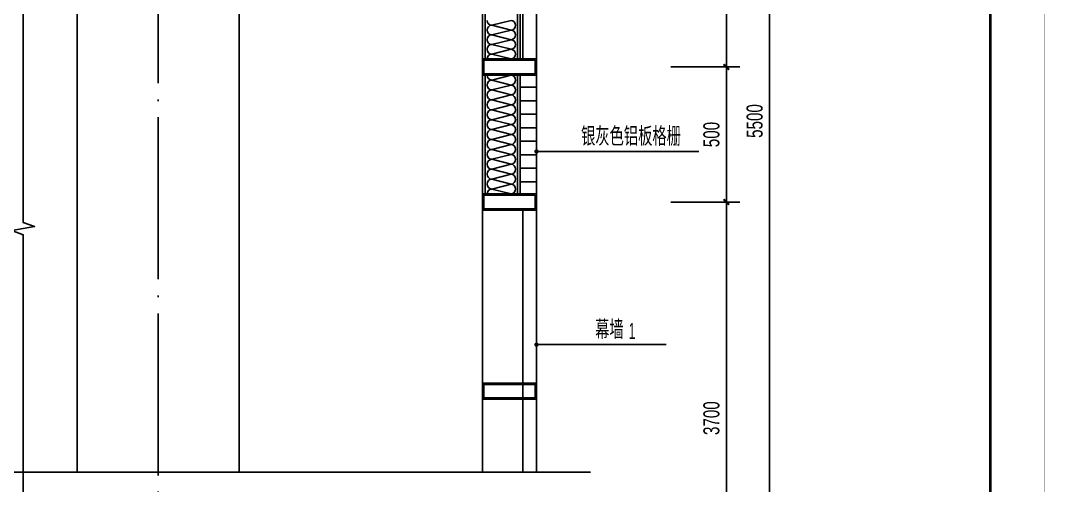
# Model space of a CAD drawing. Extents: x 57342 to 87103, y 19822 to 43940.
# Drawn here: x 83312 to 87103, y 26932 to 28654 of the extents above; entities that cross this region are included whole.
import ezdxf

# ---------------------------------------------------------------- set-up
doc = ezdxf.new("R2010")
doc.units = 0
doc.header["$LTSCALE"] = 1000
doc.header["$MEASUREMENT"] = 0
doc.linetypes.add('DOTE', pattern=[2.42, 2, -0.2, 0.02, -0.2])
for name, color, linetype in [('01-标注_尺寸', 124, 'Continuous'), ('01-标注_符号', 200, 'Continuous'), ('02-TEXT_标注', 130, 'Continuous'), ('A-C_玻璃幕墙', 140, 'Continuous'), ('A-C_窗', 140, 'Continuous'), ('A-D-玻璃剖线', 130, 'Continuous'), ('A-D_龙骨', 152, 'Continuous'), ('A-SUR_保温', 222, 'Continuous'), ('A-TECH_结构', 21, 'Continuous'), ('A-金属背板', 30, 'Continuous'), ('A_AXIS-轴线', 36, 'DOTE')]:
    doc.layers.add(name, color=color, linetype=linetype)
doc.styles.add('_TCH_DIM', font='ros.shx', dxfattribs={"width": 0.8, "bigfont": 'jd.shx'})
doc.styles.add('_TCH_DIM_T3', font='ros.shx', dxfattribs={"width": 0.705882, "bigfont": 'jd.shx'})
doc.dimstyles.new('_TCH_ARCH&&20', dxfattribs={"dimtxt": 59.5, "dimasz": 20, "dimexe": 50, "dimexo": 60, "dimgap": 25.25, "dimtad": 1, "dimdec": 0, "dimzin": 0, "dimdsep": 46, "dimtxsty": '_TCH_DIM_T3', "dimblk": 'ARCHTICK', "dimcen": 0.09, "dimclrt": 7, "dimazin": 2, "dimtfac": 1, "dimtdec": 0, "dimtix": 1, "dimtmove": 2, "dimatfit": 3, "dimfxl": 0, "dimtolj": 1, "dimtzin": 0, "dimarcsym": 0})

# ---------------------------------------------------------------- blocks, each defined once
blk = doc.blocks.new('kyuhtr')
for points in [[(0, -30), (200, -30), (200, 30), (0, 30)], [(5, -25), (195, -25), (195, 25), (5, 25)]]:
    blk.add_lwpolyline(points, close=True)
blk = doc.blocks.new('图框-A1+1-4')
for points, const_width in [([(0, 0), (1051, 0), (1051, 594), (0, 594)], 0.05), ([(976, 584), (25, 584), (25, 10), (976, 10)], 0.5)]:
    blk.add_lwpolyline(points, close=True, dxfattribs=dict(const_width=const_width))
blk = doc.blocks.new('_ArchTick')
at = {"color": 0, "linetype": 'ByBlock', "const_width": 0.4}
blk.add_lwpolyline([(-0.5, -0.5), (0.5, 0.5)], dxfattribs=at)
blk = doc.blocks.new('*D150')
at = {"layer": '01-标注_尺寸', "color": 0, "lineweight": -2, "transparency": 16777216}
for p, q in [((85719.6, 27981.6), (85974.9, 27981.6)), ((85924.9, 26381.6), (85924.9, 27981.6)), ((85719.6, 26381.6), (85974.9, 26381.6))]:
    blk.add_line(p, q, dxfattribs=at)
at = {"layer": 'Defpoints', "color": 0, "transparency": 16777216}
for p in [(85659.6, 27981.6), (85924.9, 27981.6), (85659.6, 26381.6)]:
    blk.add_point(p, dxfattribs=at)
at = {"layer": '01-标注_尺寸', "color": 0, "lineweight": -2, "transparency": 16777216, "xscale": 20, "yscale": 20, "zscale": 20}
for p, rotation in [((85924.9, 27981.6), 90), ((85924.9, 26381.6), 270)]:
    blk.add_blockref('_ArchTick', p, dxfattribs=dict(at, rotation=rotation))
at = {"layer": '01-标注_尺寸', "color": 7, "transparency": 16777216, "insert": (85869.9, 27181.6), "char_height": 59.5, "attachment_point": 5, "rotation": 90, "style": '_TCH_DIM_T3'}
blk.add_mtext('\\A1;3700', dxfattribs=at)
blk = doc.blocks.new('*D151')
at = {"layer": '01-标注_尺寸', "color": 0, "lineweight": -2, "transparency": 16777216}
for p, q in [((85719.6, 28481.6), (85974.9, 28481.6)), ((85924.9, 27981.6), (85924.9, 28481.6)), ((85719.6, 27981.6), (85974.9, 27981.6))]:
    blk.add_line(p, q, dxfattribs=at)
at = {"layer": 'Defpoints', "color": 0, "transparency": 16777216}
for p in [(85659.6, 28481.6), (85924.9, 28481.6), (85659.6, 27981.6)]:
    blk.add_point(p, dxfattribs=at)
at = {"layer": '01-标注_尺寸', "color": 0, "lineweight": -2, "transparency": 16777216, "xscale": 20, "yscale": 20, "zscale": 20}
for p, rotation in [((85924.9, 28481.6), 90), ((85924.9, 27981.6), 270)]:
    blk.add_blockref('_ArchTick', p, dxfattribs=dict(at, rotation=rotation))
at = {"layer": '01-标注_尺寸', "color": 7, "transparency": 16777216, "insert": (85869.9, 28231.6), "char_height": 59.5, "attachment_point": 5, "rotation": 90, "style": '_TCH_DIM_T3'}
blk.add_mtext('\\A1;500', dxfattribs=at)
blk = doc.blocks.new('*D152')
at = {"layer": '01-标注_尺寸', "color": 0, "lineweight": -2, "transparency": 16777216}
for p, q in [((85719.6, 29181.6), (85974.9, 29181.6)), ((85924.9, 28481.6), (85924.9, 29181.6)), ((85719.6, 28481.6), (85974.9, 28481.6))]:
    blk.add_line(p, q, dxfattribs=at)
at = {"layer": 'Defpoints', "color": 0, "transparency": 16777216}
for p in [(85659.6, 29181.6), (85924.9, 29181.6), (85659.6, 28481.6)]:
    blk.add_point(p, dxfattribs=at)
at = {"layer": '01-标注_尺寸', "color": 0, "lineweight": -2, "transparency": 16777216, "xscale": 20, "yscale": 20, "zscale": 20}
for p, rotation in [((85924.9, 29181.6), 90), ((85924.9, 28481.6), 270)]:
    blk.add_blockref('_ArchTick', p, dxfattribs=dict(at, rotation=rotation))
at = {"layer": '01-标注_尺寸', "color": 7, "transparency": 16777216, "insert": (85869.9, 28831.6), "char_height": 59.5, "attachment_point": 5, "rotation": 90, "style": '_TCH_DIM_T3'}
blk.add_mtext('\\A1;700', dxfattribs=at)
blk = doc.blocks.new('*D159')
at = {"layer": '01-标注_尺寸', "color": 0, "lineweight": -2, "transparency": 16777216}
for p, q in [((85861.8, 30481.6), (86134.9, 30481.6)), ((86084.9, 26081.6), (86084.9, 30481.6)), ((85861.8, 26081.6), (86134.9, 26081.6))]:
    blk.add_line(p, q, dxfattribs=at)
at = {"layer": 'Defpoints', "color": 0, "transparency": 16777216}
for p in [(85801.8, 30481.6), (86084.9, 30481.6), (85801.8, 26081.6)]:
    blk.add_point(p, dxfattribs=at)
at = {"layer": '01-标注_尺寸', "color": 0, "lineweight": -2, "transparency": 16777216, "xscale": 20, "yscale": 20, "zscale": 20}
for p, rotation in [((86084.9, 30481.6), 90), ((86084.9, 26081.6), 270)]:
    blk.add_blockref('_ArchTick', p, dxfattribs=dict(at, rotation=rotation))
at = {"layer": '01-标注_尺寸', "color": 7, "transparency": 16777216, "insert": (86029.9, 28281.6), "char_height": 59.5, "attachment_point": 5, "rotation": 90, "style": '_TCH_DIM_T3'}
blk.add_mtext('\\A1;5500', dxfattribs=at)
blk = doc.blocks.new('$LinePat$岩棉板')
at = {"color": 0}
for p, q in [((0, -17), (12, -67)), ((12, -67), (24, -17))]:
    blk.add_line(p, q, dxfattribs=at)
for centre, start, end in [((12, -17), 0, 180), ((0, -67), 270, 0), ((24, -67), 180, 270)]:
    blk.add_arc(centre, 12, start, end, dxfattribs=at)
at = {"layer": 'Defpoints'}
blk.add_point((0, 0.1), dxfattribs=at)
at = {"layer": 'Defpoints', "color": 0}
blk.add_point((24, -84), dxfattribs=at)

msp = doc.modelspace()

# ---------------------------------------------------------------- linework, layer by layer
at = {"layer": '01-标注_符号'}
for p, q in [((85222.2, 28168.8), (85366.2, 28168.8)), ((85366.2, 28168.8), (85823.1, 28168.8)), ((85222.2, 27453.9), (85418.3, 27453.9)), ((85418.3, 27453.9), (85702.4, 27453.9))]:
    msp.add_line(p, q, dxfattribs=at)
for points in [[(83322.2, 24701.6), (83322.2, 27860.4), (83280.2, 27875.7), (83364.2, 27890.5), (83322.2, 27905.4), (83322.2, 31064.2)], [(85422.2, 26981.6), (80554.7, 26981.6), (80539.4, 26939.6), (80524.6, 27023.6), (80509.7, 26981.6), (75642.2, 26981.6)]]:
    msp.add_lwpolyline(points, dxfattribs=at)
at = {"layer": '01-标注_符号', "const_width": 8}
for points in [[(85218.2, 28168.8, 1), (85226.2, 28168.8, 1)], [(85218.2, 27453.9, 1), (85226.2, 27453.9, 1)]]:
    msp.add_lwpolyline(points, format="xyb", close=True, dxfattribs=at)
at = {"layer": 'A-C_玻璃幕墙'}
for points in [[(85222.2, 28511.6), (85222.2, 28581.6)], [(85222.2, 26981.6), (85222.2, 27951.6)]]:
    msp.add_lwpolyline(points, dxfattribs=at)
at = {"layer": 'A-C_窗'}
for points in [[(85022.2, 31601.6), (85022.2, 28511.6)], [(85022.2, 28511.6), (85022.2, 26981.6)], [(85222.2, 28451.6), (85222.2, 26981.6)], [(85172.2, 27951.6), (85172.2, 26981.6)]]:
    msp.add_lwpolyline(points, dxfattribs=at)
at = {"layer": 'A-D-玻璃剖线'}
msp.add_lwpolyline([(85222.2, 29151.6), (85172.2, 29151.6), (85172.2, 28511.6), (85222.2, 28511.6)], close=True, dxfattribs=at)
at = {"layer": 'A-D_龙骨'}
for points in [[(85222.2, 28406.6), (85162.2, 28406.6), (85162.2, 28356.6), (85222.2, 28356.6)], [(85222.2, 28306.6), (85162.2, 28306.6), (85162.2, 28256.6), (85222.2, 28256.6)], [(85222.2, 28206.6), (85162.2, 28206.6), (85162.2, 28156.6), (85222.2, 28156.6)], [(85222.2, 28106.6), (85162.2, 28106.6), (85162.2, 28056.6), (85222.2, 28056.6)]]:
    msp.add_lwpolyline(points, close=True, dxfattribs=at)
at = {"layer": 'A-SUR_保温'}
for points in [[(85152.2, 28511.6), (85152.2, 29151.6), (85032.2, 29151.6), (85032.2, 28511.6)], [(85152.2, 28011.6), (85152.2, 28451.6), (85032.2, 28451.6), (85032.2, 28011.6)]]:
    msp.add_lwpolyline(points, close=True, dxfattribs=at)
at = {"layer": 'A-TECH_结构'}
for points in [[(83522.2, 29181.6), (83522.2, 26981.6)], [(84122.2, 29181.6), (84122.2, 26981.6)]]:
    msp.add_lwpolyline(points, dxfattribs=at)
at = {"layer": 'A-金属背板'}
for points in [[(85032.2, 29151.6), (85022.2, 29151.6), (85022.2, 28511.6), (85032.2, 28511.6)], [(85162.2, 29151.6), (85152.2, 29151.6), (85152.2, 28511.6), (85162.2, 28511.6)], [(85032.2, 28451.6), (85022.2, 28451.6), (85022.2, 28011.6), (85032.2, 28011.6)], [(85162.2, 28451.6), (85152.2, 28451.6), (85152.2, 28011.6), (85162.2, 28011.6)]]:
    msp.add_lwpolyline(points, close=True, dxfattribs=at)
at = {"layer": 'A_AXIS-轴线', "ltscale": 0.3}
msp.add_line((83822.2, 24791.6), (83822.2, 30081.6), dxfattribs=at)

# ---------------------------------------------------------------- block references
at = {"xscale": 20, "yscale": 20, "zscale": 20, "rotation": 270}
msp.add_blockref('图框-A1+1-4', (75222.2, 43939.3), dxfattribs=at)
at = {"color": 8, "yscale": 1.426054814958172, "zscale": 1.426054814958172}
for p, xscale, rotation in [((85152.2, 28653.8), 1.481481480247115, 270), ((85152.2, 28618.2), 1.481481480247115, 270), ((85152.2, 28582.7), 1.481481480247115, 270), ((85152.2, 28547.1), 1.481481480247115, 270), ((85152.2, 28451.6), 1.527777776504882, 269.9999999999678), ((85152.2, 28414.9), 1.527777776504882, 269.9999999999678), ((85152.2, 28378.2), 1.527777776504882, 269.9999999999678), ((85152.2, 28341.6), 1.527777776504882, 269.9999999999678), ((85152.2, 28304.9), 1.527777776504882, 269.9999999999678), ((85152.2, 28268.2), 1.527777776504882, 269.9999999999678), ((85152.2, 28231.6), 1.527777776504882, 269.9999999999678), ((85152.2, 28194.9), 1.527777776504882, 269.9999999999678), ((85152.2, 28158.2), 1.527777776504882, 269.9999999999678), ((85152.2, 28121.6), 1.527777776504882, 269.9999999999678), ((85152.2, 28084.9), 1.527777776504882, 269.9999999999678), ((85152.2, 28048.2), 1.527777776504882, 269.9999999999678)]:
    msp.add_blockref('$LinePat$岩棉板', p, dxfattribs=dict(at, xscale=xscale, rotation=rotation))
at = {"layer": 'A-D_龙骨', "xscale": -1}
for p in [(85222.2, 28481.6), (85222.2, 27981.6), (85222.2, 27281.6)]:
    msp.add_blockref('kyuhtr', p, dxfattribs=at)

# ---------------------------------------------------------------- texts
at = {"layer": '02-TEXT_标注', "style": '_TCH_DIM'}
for s, height, width, p in [('银灰色铝板格栅', 69.46, 0.8, (85387.2, 28189.8)), ('幕墙', 69.46, 0.8, (85439.3, 27474.9)), ('1', 59.5, 0.564706, (85563.5, 27474.9))]:
    msp.add_text(s, height=height, dxfattribs=dict(at, width=width)).set_placement(p)

# ---------------------------------------------------------------- dimensions: what is measured, and where the dimension line sits
at = {"layer": '01-标注_尺寸'}
for p1, p2, distance, text, picture, middle in [((85801.8, 26081.6), (85801.8, 30481.6), -283.1, '5500', '*D159', (86029.9, 28281.6)), ((85659.6, 26381.6), (85659.6, 27981.6), -265.2, '3700', '*D150', (85869.9, 27181.6))]:
    dim = msp.add_aligned_dim(p1=p1, p2=p2, distance=distance, text=text, dimstyle='_TCH_ARCH&&20', dxfattribs=at)
    dim.commit()
    dim.dimension.update_dxf_attribs({"geometry": picture, "text_midpoint": middle})
for p1, p2, picture, middle in [((85659.6, 28481.6), (85659.6, 29181.6), '*D152', (85869.9, 28831.6)), ((85659.6, 27981.6), (85659.6, 28481.6), '*D151', (85869.9, 28231.6))]:
    dim = msp.add_aligned_dim(p1=p1, p2=p2, distance=-265.2, dimstyle='_TCH_ARCH&&20', dxfattribs=at)
    dim.commit()
    dim.dimension.update_dxf_attribs({"geometry": picture, "text_midpoint": middle})

doc.saveas('drawing.dxf')
